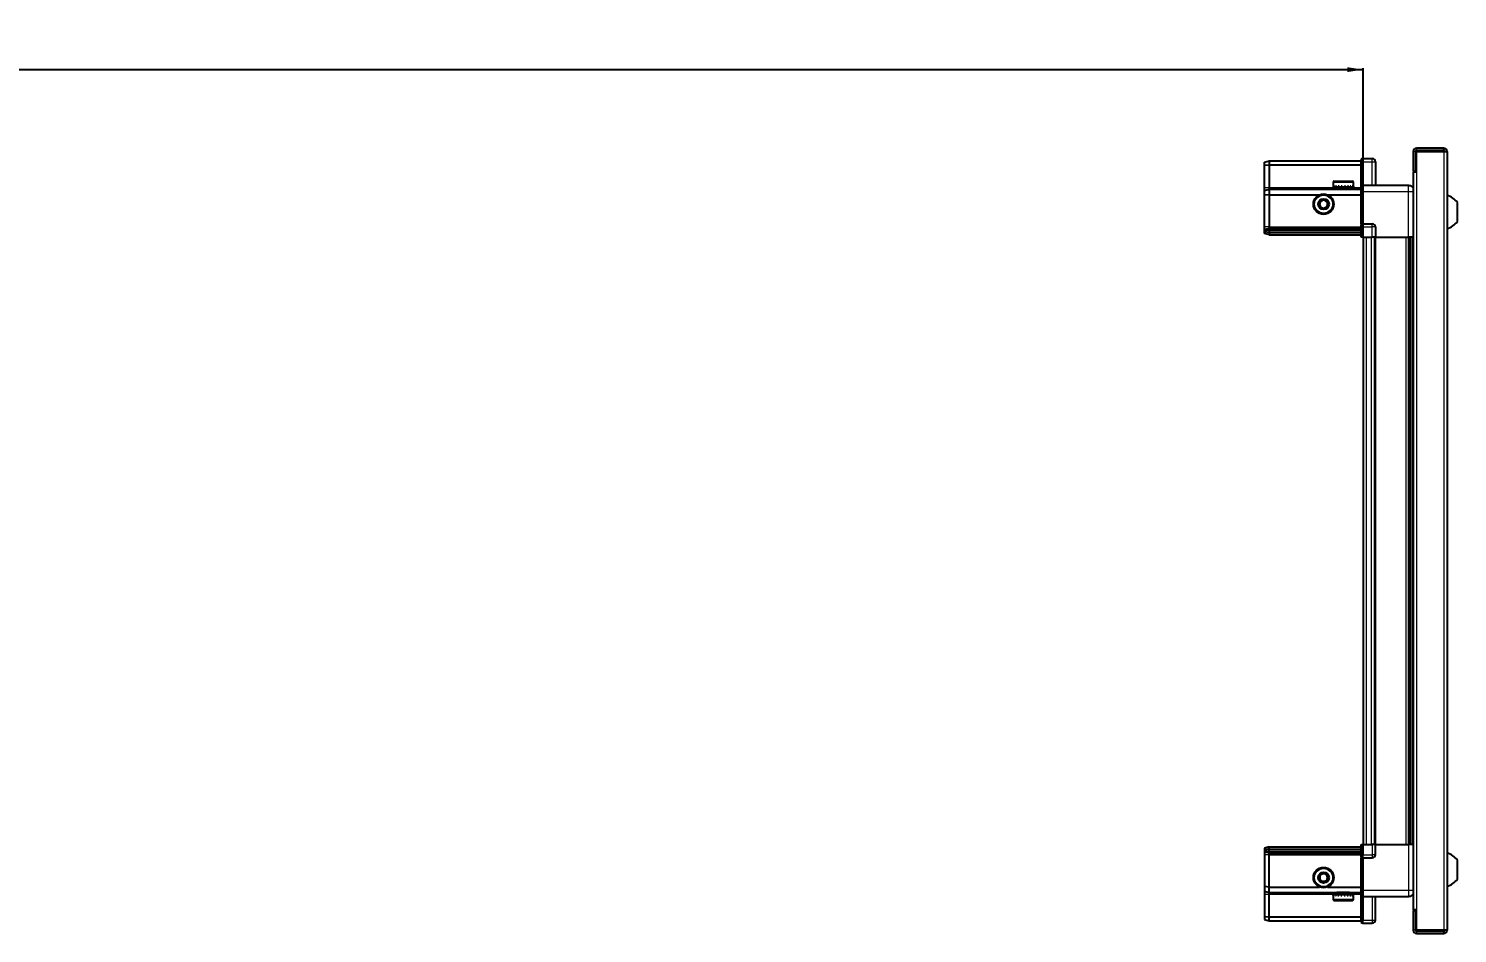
# Model space of a CAD drawing. Header units: millimetres. Extents: x 1021 to 4239, y -1287 to 1538.
# Drawn here: x 2747 to 3655, y 893 to 1468 of the extents above; entities that cross this region are included whole.
import ezdxf

# ---------------------------------------------------------------- set-up
doc = ezdxf.new("R2010")
doc.units = ezdxf.units.MM
doc.layers.add('FORMAT', color=7, linetype='Continuous')
doc.styles.add('SLDTEXTSTYLE0', font='TXT', dxfattribs={"width": 0.75})
doc.dimstyles.new('SLDDIMSTYLE0', dxfattribs={"dimtxt": 20, "dimasz": 10, "dimexe": 0, "dimexo": 0.0625, "dimgap": 5, "dimtad": 2, "dimdec": 1, "dimrnd": 1e-09, "dimzin": 12, "dimdsep": 46, "dimtxsty": 'SLDTEXTSTYLE0', "dimsah": 1, "dimcen": 0.09, "dimadec": 0, "dimazin": 3, "dimtfac": 1, "dimtofl": 0, "dimtmove": 0, "dimatfit": 3, "dimfxl": 0, "dimfrac": 2, "dimtolj": 1, "dimtzin": 12, "dimarcsym": 0})

# ---------------------------------------------------------------- blocks, each defined once
blk = doc.blocks.new('_D_4')
at = {"layer": 'FORMAT'}
for p, q in [((1695.13, 1335.67), (1695.13, 1443.16)), ((1695.13, 1442.16), (3595.13, 1442.16)), ((3595.13, 1335.67), (3595.13, 1443.16))]:
    blk.add_line(p, q, dxfattribs=at)
for points in [[(1695.13, 1442.16), (1705.13, 1440.63), (1705.13, 1443.7)], [(3595.13, 1442.16), (3585.13, 1443.7), (3585.13, 1440.63)]]:
    blk.add_solid(points, dxfattribs=at)
at = {"layer": 'FORMAT', "insert": (2615.58, 1467.95), "char_height": 20, "attachment_point": 1, "style": 'SLDTEXTSTYLE0'}
blk.add_mtext('1900', dxfattribs=at)

msp = doc.modelspace()

# ---------------------------------------------------------------- linework, layer by layer
at = {"color": 7, "linetype": 'Continuous', "lineweight": 25}
for p, q in [((3626.98, 1390.06), (3626.98, 1377.66)), ((3628.48, 1390.06), (3628.48, 1377.66)), ((3628.98, 1377.16), (3628.98, 1390.06)), ((3628.98, 1390.06), (3646.38, 1390.06)), ((3646.38, 1392.16), (3629.08, 1392.16)), ((3646.38, 1390.66), (3629.08, 1390.66)), ((3646.38, 1390.66), (3646.38, 1392.16)), ((3646.38, 1390.06), (3648.48, 1390.06)), ((3648.48, 1390.06), (3648.48, 895.26)), ((3532.48, 1383.36), (3535.48, 1384.16)), ((3532.48, 1381.51), (3532.48, 1383.36)), ((3532.48, 1381.51), (3535.48, 1381.66)), ((3532.48, 1367.16), (3532.48, 1381.51)), ((3535.48, 1384.16), (3535.48, 1381.66)), ((3535.48, 1384.16), (3593.78, 1384.16)), ((3535.48, 1381.66), (3535.48, 1367.16)), ((3535.48, 1381.66), (3593.78, 1381.66)), ((3594.65, 1385.66), (3593.78, 1385.16)), ((3594.65, 1385.66), (3593.78, 1385.16)), ((3593.78, 1385.16), (3593.78, 1383.66)), ((3593.78, 1368.86), (3593.78, 1383.66)), ((3594.98, 1385.66), (3594.65, 1385.66)), ((3594.98, 1385.66), (3594.65, 1385.66)), ((3594.98, 1385.66), (3594.98, 1385.66)), ((3594.98, 1383.66), (3594.98, 1385.66)), ((3594.98, 1385.66), (3600.98, 1385.66)), ((3594.98, 1383.66), (3594.98, 1368.86)), ((3602.98, 1383.66), (3602.98, 1368.66)), ((3626.88, 1377.16), (3626.88, 908.16)), ((3626.88, 1377.16), (3628.98, 1377.16)), ((3626.98, 1377.66), (3628.48, 1377.66)), ((3532.48, 1365.36), (3532.48, 1367.16)), ((3532.48, 1365.36), (3535.48, 1366.16)), ((3532.48, 1362.33), (3532.48, 1365.36)), ((3535.48, 1367.16), (3535.48, 1366.16)), ((3535.48, 1366.16), (3535.48, 1362.66)), ((3535.48, 1366.16), (3593.78, 1366.16)), ((3575.98, 1370.56), (3575.98, 1367.66)), ((3575.98, 1367.66), (3576.02, 1367.66)), ((3576.14, 1368.16), (3576.02, 1368.16)), ((3576.02, 1368.16), (3576.02, 1367.66)), ((3576.02, 1367.66), (3576.14, 1367.66)), ((3576.14, 1368.16), (3576.14, 1367.66)), ((3576.14, 1367.66), (3576.55, 1367.66)), ((3576.89, 1368.16), (3576.55, 1368.16)), ((3576.55, 1368.16), (3576.55, 1367.66)), ((3576.55, 1367.66), (3576.89, 1367.66)), ((3576.78, 1371.36), (3588.18, 1371.36)), ((3576.89, 1368.16), (3576.89, 1367.66)), ((3576.89, 1367.66), (3577.66, 1367.66)), ((3578.19, 1368.16), (3577.66, 1368.16)), ((3577.66, 1368.16), (3577.66, 1367.66)), ((3577.66, 1367.66), (3578.19, 1367.66)), ((3578.08, 1367.66), (3578.08, 1367.56)), ((3578.08, 1367.56), (3586.88, 1367.56)), ((3578.19, 1368.16), (3578.19, 1367.66)), ((3578.19, 1367.66), (3579.25, 1367.66)), ((3578.48, 1367.16), (3579.17, 1366.68)), ((3578.48, 1367.16), (3586.48, 1367.16)), ((3579.17, 1366.68), (3578.48, 1366.2)), ((3578.48, 1366.2), (3578.48, 1366.16)), ((3578.48, 1366.2), (3586.48, 1366.2)), ((3579.17, 1366.68), (3585.79, 1366.68)), ((3579.91, 1368.16), (3579.25, 1368.16)), ((3579.25, 1368.16), (3579.25, 1367.66)), ((3579.25, 1367.66), (3579.91, 1367.66)), ((3579.91, 1368.16), (3579.91, 1367.66)), ((3579.91, 1367.66), (3581.15, 1367.66)), ((3581.88, 1368.16), (3581.15, 1368.16)), ((3581.15, 1368.16), (3581.15, 1367.66)), ((3581.15, 1367.66), (3581.58, 1367.66)), ((3581.58, 1368.16), (3581.58, 1367.66)), ((3581.88, 1368.16), (3581.88, 1367.66)), ((3581.88, 1367.66), (3583.18, 1367.66)), ((3583.9, 1368.16), (3583.18, 1368.16)), ((3583.18, 1368.16), (3583.18, 1367.66)), ((3583.45, 1368.16), (3583.45, 1367.66)), ((3583.45, 1367.66), (3583.9, 1367.66)), ((3583.9, 1368.16), (3583.9, 1367.66)), ((3583.9, 1367.66), (3585.14, 1367.66)), ((3585.8, 1368.16), (3585.14, 1368.16)), ((3585.14, 1368.16), (3585.14, 1367.66)), ((3585.14, 1367.66), (3585.8, 1367.66)), ((3585.79, 1366.68), (3586.48, 1367.16)), ((3586.48, 1366.2), (3585.79, 1366.68)), ((3585.8, 1368.16), (3585.8, 1367.66)), ((3585.8, 1367.66), (3586.84, 1367.66)), ((3586.48, 1366.16), (3586.48, 1366.2)), ((3587.36, 1368.16), (3586.84, 1368.16)), ((3586.84, 1368.16), (3586.84, 1367.66)), ((3586.84, 1367.66), (3587.36, 1367.66)), ((3586.88, 1367.56), (3586.88, 1367.66)), ((3587.36, 1368.16), (3587.36, 1367.66)), ((3587.36, 1367.66), (3588.12, 1367.66)), ((3588.45, 1368.16), (3588.12, 1368.16)), ((3588.12, 1368.16), (3588.12, 1367.66)), ((3588.12, 1367.66), (3588.45, 1367.66)), ((3588.45, 1368.16), (3588.45, 1367.66)), ((3588.45, 1367.66), (3588.84, 1367.66)), ((3588.95, 1368.16), (3588.84, 1368.16)), ((3588.84, 1368.16), (3588.84, 1367.66)), ((3588.84, 1367.66), (3588.95, 1367.66)), ((3588.95, 1368.16), (3588.95, 1367.66)), ((3588.95, 1367.66), (3588.98, 1367.66)), ((3588.98, 1367.66), (3588.98, 1370.56)), ((3593.78, 1368.66), (3593.78, 1368.86)), ((3594.98, 1368.66), (3593.78, 1368.66)), ((3593.78, 1364.66), (3593.78, 1368.66)), ((3593.78, 1344.36), (3593.78, 1364.66)), ((3594.98, 1368.86), (3594.98, 1368.66)), ((3594.98, 1368.66), (3594.98, 1364.66)), ((3594.98, 1368.66), (3623.98, 1368.66)), ((3594.98, 1364.66), (3594.98, 1344.36)), ((3535.48, 1362.66), (3532.48, 1362.33)), ((3532.48, 1342.16), (3532.48, 1362.33)), ((3535.48, 1362.66), (3535.48, 1342.16)), ((3535.48, 1362.66), (3567.48, 1362.66)), ((3572.48, 1362.66), (3593.78, 1362.66)), ((3655.08, 1345.66), (3655.08, 1357.66)), ((3532.48, 1340.36), (3532.48, 1342.16)), ((3535.48, 1341.16), (3532.48, 1340.36)), ((3532.48, 1339.62), (3532.48, 1340.36)), ((3535.48, 1340.16), (3532.48, 1339.62)), ((3532.48, 1339.12), (3532.48, 1339.62)), ((3532.48, 1337.97), (3532.48, 1339.12)), ((3535.48, 1338.66), (3532.48, 1339.12)), ((3535.48, 1337.16), (3532.48, 1337.97)), ((3535.48, 1342.16), (3535.48, 1341.16)), ((3535.48, 1341.16), (3535.48, 1340.16)), ((3535.48, 1341.16), (3593.78, 1341.16)), ((3535.48, 1340.16), (3535.48, 1338.66)), ((3535.48, 1340.16), (3593.78, 1340.16)), ((3535.48, 1338.66), (3535.48, 1337.16)), ((3535.48, 1338.66), (3593.78, 1338.66)), ((3535.48, 1337.16), (3593.78, 1337.16)), ((3593.78, 1344.16), (3593.78, 1344.36)), ((3594.98, 1344.16), (3593.78, 1344.16)), ((3593.78, 1344.16), (3593.78, 1343.49)), ((3593.78, 1335.66), (3593.78, 1343.49)), ((3594.65, 1335.66), (3593.78, 1335.66)), ((3594.65, 1342.16), (3594.65, 1335.66)), ((3594.98, 1335.66), (3594.65, 1335.66)), ((3594.98, 1344.36), (3594.98, 1344.16)), ((3594.98, 1342.16), (3594.98, 1344.16)), ((3594.98, 1344.16), (3600.98, 1344.16)), ((3594.98, 1342.16), (3594.98, 1344.16)), ((3594.98, 1342.16), (3594.98, 1335.66)), ((3594.98, 1335.66), (3600.98, 1335.66)), ((3595.13, 1335.66), (3595.13, 949.66)), ((3602.98, 1335.66), (3600.98, 1335.66)), ((3602.33, 1335.66), (3602.33, 949.66)), ((3602.98, 1342.16), (3602.98, 1335.66)), ((3602.98, 1335.66), (3623.98, 1335.66)), ((3625.01, 949.66), (3625.01, 1335.66)), ((3625.04, 949.66), (3625.04, 1335.66)), ((3626.83, 1335.66), (3626.83, 949.66)), ((3535.48, 948.16), (3532.48, 947.36)), ((3532.48, 947.36), (3532.48, 946.21)), ((3535.48, 946.66), (3532.48, 946.21)), ((3532.48, 946.21), (3532.48, 945.71)), ((3535.48, 945.16), (3532.48, 945.71)), ((3532.48, 945.71), (3532.48, 944.97)), ((3535.48, 944.16), (3532.48, 944.97)), ((3532.48, 944.97), (3532.48, 943.16)), ((3535.48, 946.66), (3535.48, 948.16)), ((3535.48, 948.16), (3593.78, 948.16)), ((3535.48, 946.66), (3593.78, 946.66)), ((3535.48, 945.16), (3535.48, 946.66)), ((3535.48, 945.16), (3593.78, 945.16)), ((3535.48, 944.16), (3535.48, 945.16)), ((3593.78, 941.84), (3593.78, 949.66)), ((3593.78, 949.66), (3594.65, 949.66)), ((3594.65, 949.66), (3594.65, 949.66)), ((3594.65, 949.66), (3594.65, 943.16)), ((3594.98, 949.66), (3594.65, 949.66)), ((3594.98, 949.66), (3594.98, 943.16)), ((3594.98, 949.66), (3594.98, 949.66)), ((3594.98, 949.66), (3594.98, 943.16)), ((3594.98, 949.66), (3600.98, 949.66)), ((3602.98, 949.66), (3600.98, 949.66)), ((3602.98, 943.16), (3602.98, 949.66)), ((3602.98, 949.66), (3623.98, 949.66)), ((3532.48, 943.16), (3532.48, 923)), ((3535.48, 944.16), (3593.78, 944.16)), ((3535.48, 943.16), (3535.48, 944.16)), ((3535.48, 922.66), (3535.48, 943.16)), ((3593.78, 941.84), (3593.78, 941.16)), ((3594.98, 941.16), (3593.78, 941.16)), ((3593.78, 940.96), (3593.78, 941.16)), ((3593.78, 920.66), (3593.78, 940.96)), ((3594.98, 941.16), (3594.98, 943.16)), ((3594.98, 941.16), (3594.98, 940.96)), ((3594.98, 941.16), (3600.98, 941.16)), ((3594.98, 940.96), (3594.98, 920.66)), ((3655.08, 927.66), (3655.08, 939.66)), ((3535.48, 922.66), (3532.48, 923)), ((3532.48, 923), (3532.48, 919.97)), ((3532.48, 919.97), (3535.48, 919.16)), ((3532.48, 919.97), (3532.48, 918.16)), ((3532.48, 918.16), (3532.48, 903.82)), ((3535.48, 922.66), (3567.48, 922.66)), ((3535.48, 919.16), (3535.48, 922.66)), ((3535.48, 919.16), (3593.78, 919.16)), ((3535.48, 918.16), (3535.48, 919.16)), ((3535.48, 903.66), (3535.48, 918.16)), ((3572.48, 922.66), (3593.78, 922.66)), ((3575.98, 917.66), (3575.98, 914.76)), ((3576, 917.66), (3575.98, 917.66)), ((3576, 917.16), (3576, 917.66)), ((3576.1, 917.66), (3576, 917.66)), ((3576.1, 917.16), (3576.1, 917.66)), ((3576.47, 917.66), (3576.1, 917.66)), ((3576.47, 917.16), (3576.47, 917.66)), ((3576.79, 917.66), (3576.47, 917.66)), ((3576.79, 917.16), (3576.79, 917.66)), ((3577.53, 917.66), (3576.79, 917.66)), ((3577.53, 917.16), (3577.53, 917.66)), ((3578.04, 917.66), (3577.53, 917.66)), ((3578.04, 917.16), (3578.04, 917.66)), ((3579.07, 917.66), (3578.04, 917.66)), ((3578.08, 917.76), (3578.08, 917.66)), ((3586.88, 917.76), (3578.08, 917.76)), ((3578.48, 919.16), (3578.48, 919.13)), ((3578.48, 919.13), (3579.17, 918.65)), ((3586.48, 919.13), (3578.48, 919.13)), ((3579.17, 918.65), (3578.48, 918.16)), ((3586.48, 918.16), (3578.48, 918.16)), ((3579.07, 917.16), (3579.07, 917.66)), ((3579.72, 917.66), (3579.07, 917.66)), ((3585.79, 918.65), (3579.17, 918.65)), ((3579.72, 917.16), (3579.72, 917.66)), ((3580.95, 917.66), (3579.72, 917.66)), ((3580.95, 917.16), (3580.95, 917.66)), ((3581.44, 917.66), (3580.95, 917.66)), ((3581.44, 917.16), (3581.44, 917.66)), ((3581.68, 917.16), (3581.68, 917.66)), ((3582.98, 917.66), (3581.68, 917.66)), ((3582.98, 917.16), (3582.98, 917.66)), ((3583.31, 917.16), (3583.31, 917.66)), ((3583.71, 917.66), (3583.31, 917.66)), ((3583.71, 917.16), (3583.71, 917.66)), ((3584.95, 917.66), (3583.71, 917.66)), ((3584.95, 917.16), (3584.95, 917.66)), ((3585.62, 917.66), (3584.95, 917.66)), ((3585.62, 917.16), (3585.62, 917.66)), ((3586.69, 917.66), (3585.62, 917.66)), ((3585.79, 918.65), (3586.48, 919.13)), ((3586.48, 918.16), (3585.79, 918.65)), ((3586.48, 919.13), (3586.48, 919.16)), ((3586.69, 917.16), (3586.69, 917.66)), ((3587.23, 917.66), (3586.69, 917.66)), ((3586.88, 917.66), (3586.88, 917.76)), ((3587.23, 917.16), (3587.23, 917.66)), ((3588.02, 917.66), (3587.23, 917.66)), ((3588.02, 917.16), (3588.02, 917.66)), ((3588.37, 917.66), (3588.02, 917.66)), ((3588.37, 917.16), (3588.37, 917.66)), ((3588.8, 917.66), (3588.37, 917.66)), ((3588.8, 917.16), (3588.8, 917.66)), ((3588.93, 917.66), (3588.8, 917.66)), ((3588.93, 917.16), (3588.93, 917.66)), ((3588.98, 917.66), (3588.93, 917.66)), ((3588.98, 914.76), (3588.98, 917.66)), ((3593.78, 916.66), (3593.78, 920.66)), ((3594.98, 920.66), (3594.98, 916.66)), ((3576, 917.16), (3576.1, 917.16)), ((3576.47, 917.16), (3576.79, 917.16)), ((3588.18, 913.96), (3576.78, 913.96)), ((3577.53, 917.16), (3578.04, 917.16)), ((3579.07, 917.16), (3579.72, 917.16)), ((3580.95, 917.16), (3581.68, 917.16)), ((3582.98, 917.16), (3583.71, 917.16)), ((3584.95, 917.16), (3585.62, 917.16)), ((3586.69, 917.16), (3587.23, 917.16)), ((3588.02, 917.16), (3588.37, 917.16)), ((3588.8, 917.16), (3588.93, 917.16)), ((3594.98, 916.66), (3593.78, 916.66)), ((3593.78, 916.46), (3593.78, 916.66)), ((3593.78, 901.66), (3593.78, 916.46)), ((3594.98, 916.66), (3594.98, 916.46)), ((3594.98, 916.66), (3623.98, 916.66)), ((3594.98, 916.46), (3594.98, 901.66)), ((3594.98, 916.46), (3594.98, 901.66)), ((3602.98, 901.66), (3602.98, 916.66)), ((3532.48, 903.82), (3535.48, 903.66)), ((3532.48, 903.82), (3532.48, 901.97)), ((3532.48, 901.97), (3535.48, 901.16)), ((3535.48, 903.66), (3593.78, 903.66)), ((3535.48, 901.16), (3535.48, 903.66)), ((3535.48, 901.16), (3593.78, 901.16)), ((3593.78, 901.66), (3593.78, 900.16)), ((3593.78, 900.16), (3594.65, 899.66)), ((3594.98, 899.66), (3594.65, 899.66)), ((3594.98, 899.66), (3594.98, 901.66)), ((3594.98, 899.66), (3600.98, 899.66)), ((3628.98, 908.16), (3626.88, 908.16)), ((3626.98, 907.66), (3628.48, 907.66)), ((3626.98, 907.66), (3626.98, 895.26)), ((3628.48, 907.66), (3628.48, 895.26)), ((3628.98, 895.26), (3628.98, 908.16)), ((3646.38, 895.26), (3628.98, 895.26)), ((3629.08, 894.66), (3646.38, 894.66)), ((3629.08, 893.16), (3646.38, 893.16)), ((3648.48, 895.26), (3646.38, 895.26)), ((3646.38, 894.66), (3646.38, 893.16))]:
    msp.add_line(p, q, dxfattribs=at)
at = {"color": 8, "linetype": 'Continuous', "lineweight": 18}
for p, q in [((3628.48, 1390.06), (3626.98, 1390.06)), ((3629.08, 1390.66), (3629.08, 1392.16)), ((3646.38, 1390.06), (3646.38, 895.26)), ((3594.98, 1383.66), (3593.78, 1383.66)), ((3594.98, 1383.66), (3600.98, 1383.66)), ((3600.98, 1383.66), (3600.98, 1385.66)), ((3600.98, 1383.66), (3602.98, 1383.66)), ((3600.98, 1368.66), (3600.98, 1383.66)), ((3628.98, 1377.16), (3628.98, 908.16)), ((3532.48, 1367.16), (3535.48, 1367.16)), ((3535.48, 1367.16), (3578.48, 1367.16)), ((3575.98, 1370.56), (3588.98, 1370.56)), ((3586.48, 1367.16), (3593.78, 1367.16)), ((3593.78, 1368.86), (3594.98, 1368.86)), ((3594.98, 1364.66), (3593.78, 1364.66)), ((3594.98, 1364.66), (3623.98, 1364.66)), ((3623.98, 1335.66), (3623.98, 1364.66)), ((3535.48, 1342.16), (3532.48, 1342.16)), ((3535.48, 1342.16), (3593.78, 1342.16)), ((3593.78, 1344.36), (3594.98, 1344.36)), ((3594.98, 1342.16), (3594.65, 1342.16)), ((3594.98, 1342.16), (3600.98, 1342.16)), ((3597.13, 1335.66), (3597.13, 949.66)), ((3600.33, 1335.66), (3600.33, 949.66)), ((3600.98, 1342.16), (3600.98, 1344.16)), ((3600.98, 1335.66), (3600.98, 1342.16)), ((3602.98, 1342.16), (3600.98, 1342.16)), ((3602.98, 1335.66), (3602.98, 949.66)), ((3622.39, 949.66), (3622.39, 1335.66)), ((3623.8, 1335.66), (3623.8, 949.66)), ((3626.25, 949.66), (3626.25, 1335.66)), ((3594.98, 949.66), (3594.65, 949.66)), ((3600.98, 949.66), (3600.98, 943.16)), ((3623.98, 949.66), (3623.98, 920.66)), ((3535.48, 943.16), (3532.48, 943.16)), ((3535.48, 943.16), (3593.78, 943.16)), ((3594.98, 940.96), (3593.78, 940.96)), ((3594.98, 943.16), (3594.65, 943.16)), ((3594.98, 943.16), (3600.98, 943.16)), ((3602.98, 943.16), (3600.98, 943.16)), ((3600.98, 943.16), (3600.98, 941.16)), ((3532.48, 918.16), (3535.48, 918.16)), ((3535.48, 918.16), (3578.48, 918.16)), ((3586.48, 918.16), (3593.78, 918.16)), ((3594.98, 920.66), (3593.78, 920.66)), ((3594.98, 920.66), (3623.98, 920.66)), ((3588.98, 914.76), (3575.98, 914.76)), ((3594.98, 916.46), (3593.78, 916.46)), ((3600.98, 916.66), (3600.98, 901.66)), ((3594.98, 901.66), (3593.78, 901.66)), ((3594.98, 901.66), (3600.98, 901.66)), ((3600.98, 901.66), (3602.98, 901.66)), ((3600.98, 901.66), (3600.98, 899.66)), ((3628.48, 895.26), (3626.98, 895.26)), ((3629.08, 894.66), (3629.08, 893.16))]:
    msp.add_line(p, q, dxfattribs=at)
at = {"color": 7, "linetype": 'Continuous', "lineweight": 25}
for centre, radius in [((3569.98, 1356.66), 6.5), ((3569.98, 1356.66), 3.46), ((3569.98, 928.66), 6.5), ((3569.98, 928.66), 3.46)]:
    msp.add_circle(centre, radius, dxfattribs=at)
at = {"color": 8, "linetype": 'Continuous', "lineweight": 18}
for centre in [(3569.98, 1356.66), (3569.98, 928.66)]:
    msp.add_circle(centre, 5.7, dxfattribs=at)
at = {"color": 7, "linetype": 'Continuous', "lineweight": 25}
for centre, radius, start, end in [((3629.08, 1390.06), 2.1, 90, 180), ((3629.08, 1390.06), 0.6, 90, 180), ((3646.38, 1390.06), 2.1, 0, 90), ((3646.38, 1390.06), 0.6, 0, 90), ((3600.98, 1383.66), 2, 360, 90), ((3576.78, 1370.56), 0.8, 90, 180), ((3578.08, 1367.16), 0.4, 0, 90), ((3586.88, 1367.16), 0.4, 90, 180), ((3588.18, 1370.56), 0.8, 0, 90), ((3569.98, 1356.66), 2.5, 120.74103, 180.74103), ((3569.98, 1356.66), 2.5, 180.74103, 240.74103), ((3569.98, 1356.66), 2.5, 60.74103, 120.74103), ((3569.98, 1356.66), 2.5, 240.74103, 300.74103), ((3569.98, 1356.66), 2.5, 0.74103, 60.74103), ((3569.98, 1356.66), 2.5, 300.74103, 0.74103), ((3645.46, 1350.64), 11.91, 36.1266, 75.29965), ((3645.46, 1352.69), 11.91, 284.70035, 323.8734), ((3600.98, 1342.16), 2, 0, 90), ((3600.98, 943.16), 2, 270, 0), ((3645.46, 932.64), 11.91, 36.1266, 75.29965), ((3569.98, 928.66), 2.5, 155.91157, 215.91157), ((3569.98, 928.66), 2.5, 95.91157, 155.91157), ((3569.98, 928.66), 2.5, 215.91157, 275.91157), ((3569.98, 928.66), 2.5, 35.91157, 95.91157), ((3569.98, 928.66), 2.5, 275.91157, 335.91157), ((3569.98, 928.66), 2.5, 335.91157, 35.91157), ((3645.46, 934.69), 11.91, 284.70035, 323.8734), ((3578.08, 918.16), 0.4, 270, 360), ((3586.88, 918.16), 0.4, 180, 270), ((3576.78, 914.76), 0.8, 180, 270), ((3588.18, 914.76), 0.8, 270, 360), ((3600.98, 901.66), 2, 270, 0), ((3629.08, 895.26), 2.1, 180, 270), ((3629.08, 895.26), 0.6, 180, 270), ((3646.38, 895.26), 0.6, 270, 0), ((3646.38, 895.26), 2.1, 270, 0)]:
    msp.add_arc(centre, radius, start, end, dxfattribs=at)
for centre, start_param, end_param in [((3591.19, 1342.16), 0, 0.722734), ((3591.19, 943.16), 5.560451, 6.283185)]:
    msp.add_ellipse(centre, major_axis=(3.46, 0), ratio=0.57735, start_param=start_param, end_param=end_param, dxfattribs=at)
for points, knots in [([(3623.98, 1368.66), (3624.42, 1368.62), (3625.1, 1368.55), (3625.91, 1368.11), (3626.47, 1367.67), (3626.75, 1367.3), (3626.88, 1367.12)], [0, 0, 0, 0, 0.384298, 0.591173, 0.802437, 1, 1, 1, 1]), ([(3567.46, 1358.07), (3567.91, 1358.34), (3568.74, 1358.83), (3569.56, 1359.32), (3569.95, 1359.55)], [0, 0, 0, 0, 0.5346859, 1, 1, 1, 1]), ([(3567.5, 1355.19), (3567.5, 1355.31), (3567.49, 1355.91), (3567.48, 1356.91), (3567.47, 1357.73), (3567.46, 1358.07)], [0, 0, 0, 0, 0.133125, 0.637099, 1, 1, 1, 1]), ([(3570.02, 1353.78), (3569.57, 1354.03), (3568.73, 1354.5), (3567.89, 1354.97), (3567.5, 1355.19)], [0, 0, 0, 0, 0.534686, 1, 1, 1, 1]), ([(3569.95, 1359.55), (3570.4, 1359.3), (3571.24, 1358.83), (3572.07, 1358.36), (3572.46, 1358.14)], [0, 0, 0, 0, 0.534686, 1, 1, 1, 1]), ([(3572.5, 1355.25), (3572.06, 1354.99), (3571.23, 1354.5), (3570.4, 1354.01), (3570.02, 1353.78)], [0, 0, 0, 0, 0.534686, 1, 1, 1, 1]), ([(3572.46, 1358.14), (3572.47, 1357.8), (3572.48, 1356.97), (3572.49, 1355.98), (3572.5, 1355.38), (3572.5, 1355.25)], [0, 0, 0, 0, 0.362901, 0.866875, 1, 1, 1, 1]), ([(3626.83, 1335.66), (3626.8, 1335.66), (3626.58, 1335.66), (3625.86, 1335.66), (3624.89, 1335.66), (3624.24, 1335.66), (3623.98, 1335.66)], [0, 0, 0, 0, 0.071707, 0.420979, 0.770251, 1, 1, 1, 1]), ([(3626.83, 949.66), (3626.8, 949.66), (3626.58, 949.66), (3625.86, 949.66), (3624.89, 949.66), (3624.24, 949.66), (3623.98, 949.66)], [0, 0, 0, 0, 0.071707, 0.420979, 0.770251, 1, 1, 1, 1]), ([(3567.11, 928.37), (3567.32, 928.84), (3567.72, 929.72), (3568.11, 930.59), (3568.29, 931)], [0, 0, 0, 0, 0.534686, 1, 1, 1, 1]), ([(3568.81, 926.03), (3568.5, 926.45), (3567.94, 927.23), (3567.37, 928.01), (3567.11, 928.37)], [0, 0, 0, 0, 0.534686, 1, 1, 1, 1]), ([(3568.29, 931), (3568.63, 931.04), (3569.45, 931.12), (3570.44, 931.22), (3571.04, 931.29), (3571.16, 931.3)], [0, 0, 0, 0, 0.362901, 0.866875, 1, 1, 1, 1]), ([(3571.16, 931.3), (3571.46, 930.88), (3572.03, 930.1), (3572.59, 929.32), (3572.85, 928.96)], [0, 0, 0, 0, 0.534686, 1, 1, 1, 1]), ([(3572.85, 928.96), (3572.64, 928.49), (3572.25, 927.61), (3571.86, 926.73), (3571.68, 926.33)], [0, 0, 0, 0, 0.534686, 1, 1, 1, 1]), ([(3571.68, 926.33), (3571.55, 926.31), (3570.96, 926.25), (3569.97, 926.15), (3569.15, 926.06), (3568.81, 926.03)], [0, 0, 0, 0, 0.133125, 0.637099, 1, 1, 1, 1]), ([(3623.98, 916.66), (3624.42, 916.71), (3625.1, 916.78), (3625.91, 917.22), (3626.47, 917.66), (3626.75, 918.03), (3626.88, 918.21)], [0, 0, 0, 0, 0.384298, 0.591173, 0.802437, 1, 1, 1, 1])]:
    msp.add_open_spline(points, degree=3, knots=knots, dxfattribs=at)
at = {"color": 8, "linetype": 'Continuous', "lineweight": 18}
for points in [[(3623.98, 1364.66), (3623.98, 1365.19), (3623.98, 1366.24), (3623.98, 1367.56), (3623.98, 1368.48), (3623.98, 1368.6), (3623.98, 1368.66)], [(3623.98, 920.66), (3623.98, 920.14), (3623.98, 919.09), (3623.98, 917.77), (3623.98, 916.84), (3623.98, 916.72), (3623.98, 916.66)]]:
    msp.add_open_spline(points, degree=3, dxfattribs=at)
for points, knots in [([(3623.98, 1364.66), (3624.42, 1364.66), (3625.1, 1364.66), (3625.91, 1364.66), (3626.47, 1364.66), (3626.75, 1364.66), (3626.88, 1364.66)], [0, 0, 0, 0, 0.3842982, 0.5911726, 0.8024372, 1, 1, 1, 1]), ([(3623.98, 920.66), (3624.42, 920.66), (3625.1, 920.66), (3625.91, 920.66), (3626.47, 920.66), (3626.75, 920.66), (3626.88, 920.66)], [0, 0, 0, 0, 0.384298, 0.591173, 0.802437, 1, 1, 1, 1])]:
    msp.add_open_spline(points, degree=3, knots=knots, dxfattribs=at)

# ---------------------------------------------------------------- dimensions: what is measured, and where the dimension line sits
at = {"layer": 'FORMAT'}
dim = msp.add_linear_dim(base=(3595.13, 1442.16), p1=(1695.13, 1335.66), p2=(3595.13, 1335.66), angle=0, dimstyle='SLDDIMSTYLE0', dxfattribs=at)
dim.commit()
dim.dimension.update_dxf_attribs({"geometry": '_D_4', "text_midpoint": (2645.13, 1442.16), "dimtype": 160})

doc.saveas('drawing.dxf')
